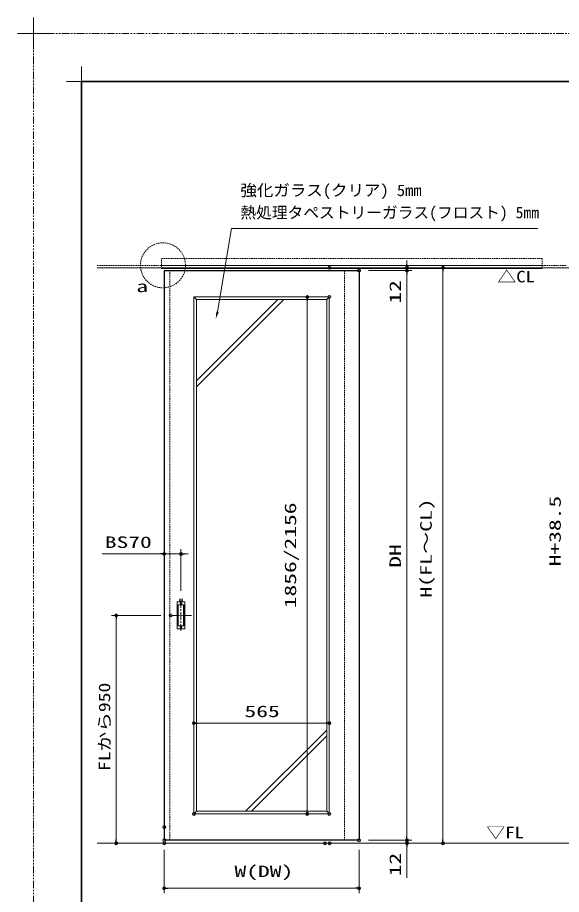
# Model space of a CAD drawing. Units: millimetres, scale not verified. Extents: x -1306 to 1306, y -607 to 607.
# Drawn here: x -1306 to -852, y -124 to 607 of the extents above; entities that cross this region are included whole.
import ezdxf
from ezdxf.enums import TextEntityAlignment as Align

# ---------------------------------------------------------------- set-up
doc = ezdxf.new("R2010")
doc.units = ezdxf.units.MM
doc.header["$LTSCALE"] = 5
doc.header["$PDMODE"] = 32
doc.header["$PDSIZE"] = 2.5
for name, pattern in [('USER1', [2.5, 1.25, -0.25, 0.25, -0.25, 0.25, -0.25]), ('USER2', [0.375, 0.25, -0.125]), ('USER3', [2, 1.25, -0.25, 0.25, -0.25])]:
    doc.linetypes.add(name, pattern=pattern)
for name, color, linetype, lineweight in [('0-1_線(黄)', 2, 'Continuous', 15), ('0-3_陰線', 4, 'USER1', 9), ('0-B_点線(水)', 4, 'USER2', 9), ('0-C_中心線', 3, 'USER3', 9), ('0-D_線(白)', 7, 'Continuous', 30), ('1-0_線(水)', 4, 'Continuous', 9), ('1-1_寸法線', 3, 'Continuous', 13), ('1-4_DEFPOINTS', 7, 'Continuous', 5), ('1-5_0', 3, 'Continuous', 25), ('1-6_点線(黄)', 2, 'USER2', 15), ('1-7_図面枠', 7, 'Continuous', 35), ('1-8_一般', 7, 'Continuous', 5)]:
    doc.layers.add(name, color=color, linetype=linetype, lineweight=lineweight)
doc.styles.add('ＭＳ ゴシック', font='')
doc.styles.get('ＭＳ ゴシック').set_extended_font_data('MS Gothic')

# ---------------------------------------------------------------- blocks, each defined once
blk = doc.blocks.new('_DOT')
at = {"layer": '1-5_0'}
blk.add_line((-2.5, 0), (-5, 0), dxfattribs=at)
for points in [[(0, 0), (-2.5, 0), (-2.48, 0.313)], [(0, 0), (-2.48, -0.313), (-2.5, 0)], [(0, 0), (-2.48, 0.313), (-2.421, 0.622)], [(0, 0), (-2.421, -0.622), (-2.48, -0.313)], [(0, 0), (-2.421, 0.622), (-2.324, 0.92)], [(0, 0), (-2.324, -0.92), (-2.421, -0.622)], [(0, 0), (-2.324, 0.92), (-2.191, 1.204)], [(0, 0), (-2.191, -1.204), (-2.324, -0.92)], [(0, 0), (-2.191, 1.204), (-2.023, 1.469)], [(0, 0), (-2.023, -1.469), (-2.191, -1.204)], [(0, 0), (-2.023, 1.469), (-1.822, 1.711)], [(0, 0), (-1.822, -1.711), (-2.023, -1.469)], [(0, 0), (-1.822, 1.711), (-1.594, 1.926)], [(0, 0), (-1.594, -1.926), (-1.822, -1.711)], [(0, 0), (-1.594, 1.926), (-1.34, 2.111)], [(0, 0), (-1.34, -2.111), (-1.594, -1.926)], [(0, 0), (-1.34, 2.111), (-1.064, 2.262)], [(0, 0), (-1.064, -2.262), (-1.34, -2.111)], [(0, 0), (-1.064, 2.262), (-0.773, 2.378)], [(0, 0), (-0.773, -2.378), (-1.064, -2.262)], [(0, 0), (-0.773, 2.378), (-0.468, 2.456)], [(0, 0), (-0.468, -2.456), (-0.773, -2.378)], [(0, 0), (-0.468, 2.456), (-0.157, 2.495)], [(0, 0), (-0.157, -2.495), (-0.468, -2.456)], [(0, 0), (-0.157, 2.495), (0.157, 2.495)], [(0, 0), (0.157, -2.495), (-0.157, -2.495)], [(0, 0), (0.157, 2.495), (0.468, 2.456)], [(0, 0), (0.468, 2.456), (0.773, 2.378)], [(0, 0), (0.773, 2.378), (1.064, 2.262)], [(0, 0), (1.064, 2.262), (1.34, 2.111)], [(0, 0), (1.34, 2.111), (1.594, 1.926)], [(0, 0), (1.594, 1.926), (1.822, 1.711)], [(0, 0), (1.822, 1.711), (2.023, 1.469)], [(0, 0), (2.023, 1.469), (2.191, 1.204)], [(0, 0), (2.191, 1.204), (2.324, 0.92)], [(0, 0), (2.324, 0.92), (2.421, 0.622)], [(0, 0), (2.421, 0.622), (2.48, 0.313)], [(0, 0), (2.48, 0.313), (2.5, 0)], [(0, 0), (0.468, -2.456), (0.157, -2.495)], [(0, 0), (0.773, -2.378), (0.468, -2.456)], [(0, 0), (1.064, -2.262), (0.773, -2.378)], [(0, 0), (1.34, -2.111), (1.064, -2.262)], [(0, 0), (1.594, -1.926), (1.34, -2.111)], [(0, 0), (1.822, -1.711), (1.594, -1.926)], [(0, 0), (2.023, -1.469), (1.822, -1.711)], [(0, 0), (2.191, -1.204), (2.023, -1.469)], [(0, 0), (2.324, -0.92), (2.191, -1.204)], [(0, 0), (2.421, -0.622), (2.324, -0.92)], [(0, 0), (2.48, -0.313), (2.421, -0.622)], [(0, 0), (2.5, 0), (2.48, -0.313)]]:
    blk.add_solid(points, dxfattribs=at)
blk = doc.blocks.new('グループ-13-1')
at = {"layer": '1-8_一般'}
for p, q in [((62041.6, -14029.5), (62041.6, -13365.5)), ((61709.6, -13697.5), (62373.6, -13697.5))]:
    blk.add_line(p, q, dxfattribs=at)

msp = doc.modelspace()

# ---------------------------------------------------------------- linework, layer by layer
at = {"layer": '0-1_線(黄)'}
for p, q in [((-1239.812, 398.648), (-743.944, 398.648)), ((-1239.812, -81.352), (-342.203, -81.352))]:
    msp.add_line(p, q, dxfattribs=at)
at = {"layer": '0-3_陰線'}
for p in [(387.036, 594), (-1292.964, -594)]:
    msp.add_line(p, (-1292.964, 594), dxfattribs=at)
at = {"layer": '0-B_点線(水)'}
for p, q in [((-1239.812, 400.548), (-848.319, 400.548)), ((-1186.19, 400.548), (-868.39, 400.548)), ((-1186.09, 400.548), (-1186.09, 398.648)), ((-1179.29, -78.952), (-1179.29, 396.248)), ((-1033.29, 396.248), (-1033.29, -78.952)), ((-868.49, 400.548), (-868.49, 398.648))]:
    msp.add_line(p, q, dxfattribs=at)
msp.add_lwpolyline([(-1186.19, 400.548), (-1186.19, 406.348), (-868.39, 406.348), (-868.39, 400.548)], dxfattribs=at)
at = {"layer": '0-C_中心線'}
for p, q in [((-1169.89, 121.216), (-1169.89, 96.079)), ((-1161.2, 108.648), (-1178.579, 108.648))]:
    msp.add_line(p, q, dxfattribs=at)
at = {"layer": '0-D_線(白)'}
msp.add_line((-1183.89, 396.248), (-1183.89, -78.952), dxfattribs=at)
msp.add_lwpolyline([(-1183.89, 396.248), (-1021.29, 396.248), (-1021.29, -78.952), (-1183.89, -78.952)], dxfattribs=at)
at = {"layer": '1-0_線(水)'}
for p, q in [((-1156.99, 372.048), (-1159.09, 374.248)), ((-1048.29, 372.048), (-1046.09, 374.248)), ((-1089.09, 372.048), (-1156.89, 304.248)), ((-1084.09, 372.048), (-1156.89, 299.248)), ((-1048.29, 13.047), (-1116.09, -54.753)), ((-1048.29, 8.047), (-1111.09, -54.753)), ((-1156.89, -54.753), (-1159.09, -56.953)), ((-1048.29, -54.753), (-1046.09, -56.953))]:
    msp.add_line(p, q, dxfattribs=at)
for points in [[(-1186.09, 398.648), (-1186.09, 397.948), (-868.49, 397.948), (-868.49, 398.648)], [(-1156.99, 372.048), (-1048.29, 372.048), (-1048.29, -54.753), (-1156.89, -54.753), (-1156.89, 372.048)]]:
    msp.add_lwpolyline(points, dxfattribs=at)
msp.add_lwpolyline([(-1159.09, 374.248), (-1159.09, -56.953), (-1046.09, -56.953), (-1046.09, 374.248)], close=True, dxfattribs=at)
at = {"layer": '1-1_寸法線'}
for p, q in [((-981.29, 401.648), (-981.29, 404.648)), ((-1037.89, 398.648), (-947.29, 398.648)), ((-1037.89, 398.648), (-977.29, 398.648)), ((-1013.29, 396.248), (-977.29, 396.248)), ((-1013.29, 396.248), (-977.29, 396.248)), ((-981.29, 398.648), (-981.29, 396.248)), ((-951.29, 395.648), (-951.29, -78.352)), ((-981.29, 393.248), (-981.29, -75.952)), ((-981.29, 393.248), (-981.29, 367.486)), ((-1054.09, 374.248), (-1068.463, 374.248)), ((-1064.463, 371.248), (-1064.463, -53.953)), ((-1183.89, -59.952), (-1183.89, 163.848)), ((-1169.89, 129.216), (-1169.89, 163.848)), ((-1186.89, 159.848), (-1235.509, 159.848)), ((-1169.89, 159.848), (-1183.89, 159.848)), ((-1166.89, 159.848), (-1163.89, 159.848)), ((-1173.17, 97.768), (-1173.17, 119.528)), ((-1172.85, 119.848), (-1166.93, 119.848)), ((-1172.21, 100.168), (-1172.21, 117.128)), ((-1172.13, 100.248), (-1172.13, 117.048)), ((-1171.89, 117.448), (-1167.89, 117.448)), ((-1171.81, 117.368), (-1167.97, 117.368)), ((-1167.65, 117.048), (-1167.65, 100.248)), ((-1167.57, 117.128), (-1167.57, 100.168)), ((-1166.61, 119.528), (-1166.61, 97.768)), ((-1186.579, 108.648), (-1227.89, 108.648)), ((-1223.89, 105.648), (-1223.89, -78.352)), ((-1166.93, 97.448), (-1172.85, 97.448)), ((-1167.89, 99.848), (-1171.89, 99.848)), ((-1167.97, 99.928), (-1171.81, 99.928)), ((-1159.09, -48.953), (-1159.09, 22.78)), ((-1046.09, -48.953), (-1046.09, 22.78)), ((-1156.09, 18.78), (-1049.09, 18.78)), ((-1054.09, -56.953), (-1068.463, -56.953)), ((-981.29, -75.952), (-981.29, -72.952)), ((-1013.29, -78.952), (-977.29, -78.952)), ((-1013.29, -78.952), (-977.29, -78.952)), ((-981.29, -78.952), (-981.29, -81.352)), ((-1191.89, -81.352), (-1227.89, -81.352)), ((-1183.89, -86.952), (-1183.89, -122.952)), ((-1041.59, -81.352), (-977.29, -81.352)), ((-1037.89, -81.352), (-947.29, -81.352)), ((-1021.29, -86.952), (-1021.29, -122.952)), ((-981.29, -84.352), (-981.29, -110.114)), ((-1180.89, -118.952), (-1024.29, -118.952))]:
    msp.add_line(p, q, dxfattribs=at)
msp.add_lwpolyline([(-872.125, 431.257), (-1127.688, 431.257), (-1139.369, 361.841)], dxfattribs=at)
for centre in [(-1169.89, 118.568), (-1169.89, 98.728)]:
    msp.add_circle(centre, 0.64, dxfattribs=at)
for centre, start, end in [((-1172.85, 119.528), 90, 180), ((-1171.89, 117.128), 90, 180), ((-1171.81, 117.048), 90, 180), ((-1167.97, 117.048), 0, 90), ((-1167.89, 117.128), 0, 90), ((-1166.93, 119.528), 0, 90), ((-1172.85, 97.768), 180, 270), ((-1171.89, 100.168), 180, 270), ((-1171.81, 100.248), 180, 270), ((-1167.97, 100.248), 270, 0), ((-1167.89, 100.168), 270, 0), ((-1166.93, 97.768), 270, 0)]:
    msp.add_arc(centre, 0.32, start, end, dxfattribs=at)
msp.add_solid([(-1140.85, 356.026), (-1140.379, 362.098), (-1138.359, 361.583)], dxfattribs=at)
at = {"layer": '1-4_DEFPOINTS'}
for p, q in [((-1252.964, 541.55), (-1252.964, 566.45)), ((-1265.414, 554), (-1240.514, 554))]:
    msp.add_line(p, q, dxfattribs=at)
for p in [(-1045.89, 398.648), (-1021.29, 396.248), (-981.29, 398.648), (-1046.09, 374.248), (-1169.89, 159.848), (-1169.89, 121.216), (-1178.579, 108.648), (-1046.09, 18.78), (-1159.09, -56.953), (-1064.463, -56.953), (-1046.09, -56.953), (-1046.09, -56.953), (-1183.89, -67.952), (-1223.89, -81.352), (-1183.89, -78.952), (-1183.89, -81.352), (-1049.59, -81.352), (-1045.89, -81.352), (-1021.29, -78.952), (-1021.29, -78.952), (-981.29, -78.952), (-981.29, -81.352), (-951.29, -81.352), (-1021.29, -118.952)]:
    msp.add_point(p, dxfattribs=at)
at = {"layer": '1-6_点線(黄)'}
msp.add_circle((-1184.913, 400.627), 18.755, dxfattribs=at)
at = {"layer": '1-7_図面枠'}
msp.add_lwpolyline([(-1252.964, -554), (347.036, -554), (347.036, 554), (-1252.964, 554)], close=True, dxfattribs=at)

# ---------------------------------------------------------------- block references
at = {"layer": '0-3_陰線', "xscale": 0.04, "yscale": 0.04}
msp.add_blockref('グループ-13-1', (-3774.629, 1141.9), dxfattribs=at)
at = {"layer": '1-1_寸法線', "xscale": 0.6, "yscale": 0.6}
for p, rotation in [((-981.29, 398.648), 270), ((-981.29, 396.248), 90), ((-981.29, 396.248), 90), ((-951.29, 398.648), 90), ((-1064.463, 374.248), 90), ((-1169.89, 159.848), 180), ((-1223.89, 108.648), 90), ((-1159.09, 18.78), 180), ((-1064.463, -56.953), 270), ((-1223.89, -81.352), 270), ((-981.29, -78.952), 270), ((-981.29, -78.952), 270), ((-981.29, -81.352), 90), ((-951.29, -81.352), 270), ((-1183.89, -118.952), 180)]:
    msp.add_blockref('_DOT', p, dxfattribs=dict(at, rotation=rotation))
for p in [(-1183.89, 159.848), (-1046.09, 18.78), (-1021.29, -118.952)]:
    msp.add_blockref('_DOT', p, dxfattribs=at)

# ---------------------------------------------------------------- texts
at = {"layer": '0-1_線(黄)', "style": 'ＭＳ ゴシック'}
for s, height, width, p in [('△CL', 9.621, 1.2, (-905.889, 383.485)), ('a', 9.604, 1.5, (-1207.085, 375.351)), ('▽FL', 9.621, 1.2, (-915.089, -80.143))]:
    msp.add_text(s, height=height, dxfattribs=dict(at, width=width)).set_placement(p, align=Align.BOTTOM_LEFT)
at = {"layer": '1-1_寸法線', "style": 'ＭＳ ゴシック'}
for s, width, p in [('強化ガラス(クリア) 5mm', 1.05, (-1120.288, 455.507)), ('BS70', 1.5, (-1233.414, 161.997)), ('565', 1.5, (-1116.876, 20.929)), ('W(DW)', 1.5, (-1125.209, -112.517))]:
    msp.add_text(s, height=9.604, dxfattribs=dict(at, width=width)).set_placement(p, align=Align.BOTTOM_LEFT)
msp.add_text('熱処理タペストリーガラス(フロスト) 5mm', height=9.621, dxfattribs=at).set_placement((-1120.288, 436.936), align=Align.BOTTOM_LEFT)
for s, height, width, p in [('12', 9.604, 1.5, (-983.439, 368.628)), ('H+38.5', 9.604, 1.5, (-850.094, 149.564)), ('1856/2156', 9.604, 1.5, (-1070.899, 114.6)), ('H(FL～CL)', 9.621, 1.4, (-957.725, 123.362)), ('DH', 9.604, 1.5, (-983.439, 148.409)), ('FLから950', 9.621, 1.25, (-1226.039, -21.21)), ('12', 9.604, 1.5, (-983.439, -108.972))]:
    msp.add_text(s, height=height, rotation=90, dxfattribs=dict(at, width=width)).set_placement(p, align=Align.BOTTOM_LEFT)

doc.saveas('drawing.dxf')
